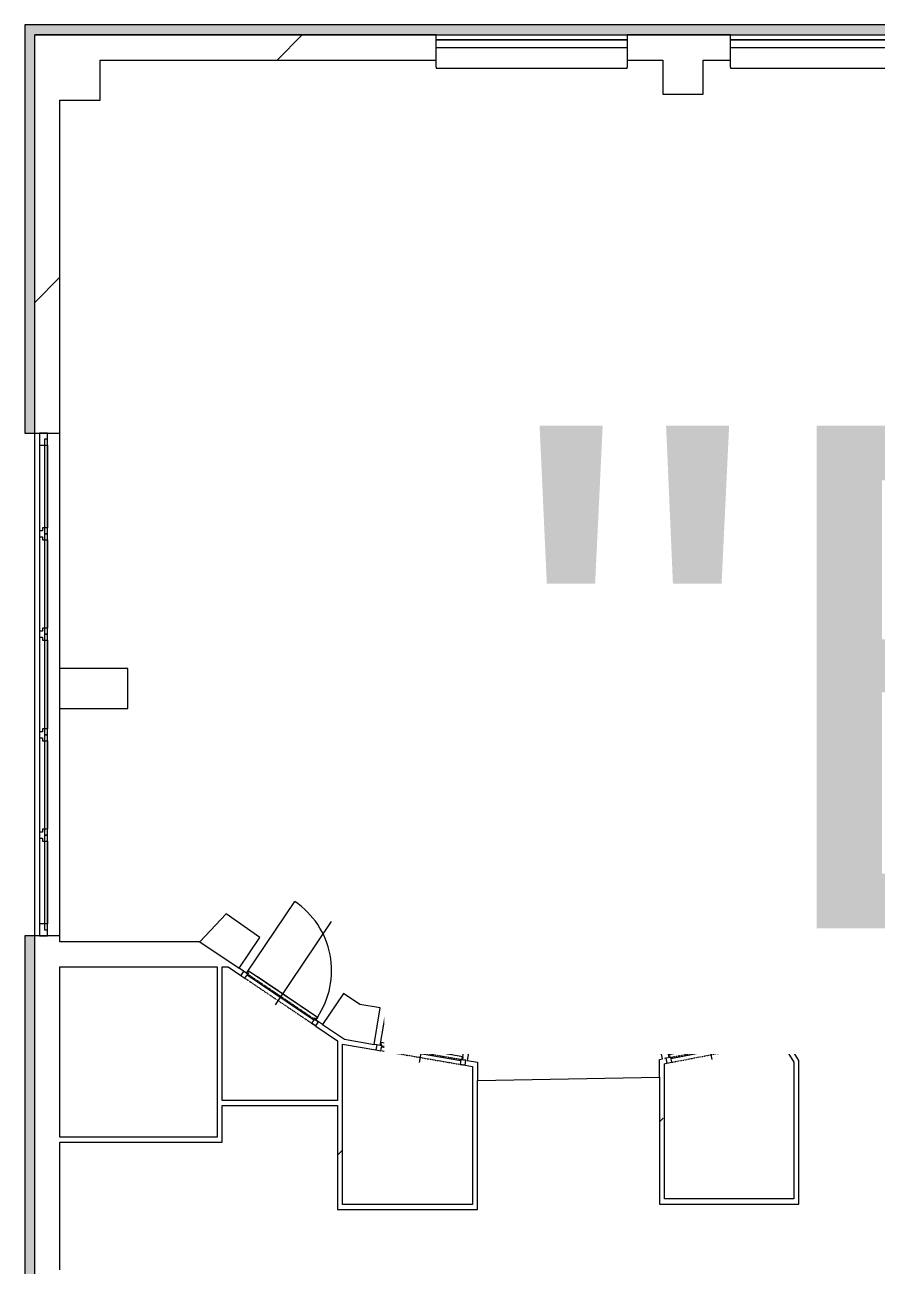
# Model space of a CAD drawing. Header units: millimetres. Extents: x -19993 to 479964, y -45352 to 20466.
# Drawn here: x 377351 to 385823, y -4477 to 7864 of the extents above; entities that cross this region are included whole.
import ezdxf

# ---------------------------------------------------------------- set-up
doc = ezdxf.new("R2010")
doc.units = ezdxf.units.MM
doc.linetypes.add('Čerchovaná se dvěma tečkami', pattern=[2.59, 1, -0.53, 0, -0.53, 0, -0.53])
for name, color, linetype, lineweight in [('A-DOOR', 31, 'Continuous', 9), ('A-DOOR-FRAM', 31, 'Continuous', 9), ('A-GENM', 13, 'Continuous', 9), ('A-GLAZ', 151, 'Continuous', 9), ('A-GLAZ-CURT', 52, 'Continuous', 9), ('A-GLAZ-CWMG', 51, 'Continuous', 9), ('A-WALL', 113, 'Continuous', 9), ('A-WALL-PATT', 111, 'Continuous', 25), ('G-ANNO-TEXT', 231, 'Continuous', 9), ('I-FURN', 30, 'Continuous', 9), ('S-COLS', 52, 'Continuous', 9)]:
    doc.layers.add(name, color=color, linetype=linetype, lineweight=lineweight)
doc.styles.add('Arial_1', font='arial.ttf', dxfattribs={"height": 5000})
pattern_1 = [(45, (312002, 0), (-7184.2, 7184.2), []), (45, (314875, -3e-12), (-7184.2, 7184.2), []), (45, (320623, -7e-12), (-4310.5, 10057.9), [4064, -2032, 67.06, -1964.94])]
pattern_2 = [(45, (312002, 0), (-7184.2, 7184.2), []), (45, (314875, -3e-12), (-7184.2, 7184.2), []), (45, (320623, -8e-12), (-4310.5, 10057.9), [4064, -2032, 67.06, -1964.94])]
pattern_3 = [(45, (312002, 0), (-7184.2, 7184.2), []), (45, (314875, 0), (-7184.2, 7184.2), []), (45, (320623, 0), (-4310.5, 10057.9), [4064, -2032, 67.06, -1964.94])]
pattern_4 = [(45, (312002, 0), (-7184.2, 7184.2), []), (45, (314875, -2e-12), (-7184.2, 7184.2), []), (45, (320623, -6e-12), (-4310.5, 10057.9), [4064, -2032, 67.06, -1964.94])]

# ---------------------------------------------------------------- blocks, each defined once
blk = doc.blocks.new('OKNO_2k_ - OKNO_2k_1900x1400-1963744-Mapka _ závislý 16')
at = {"layer": 'A-GLAZ'}
for p, q in [((-950, 126), (950, 126)), ((-950, 75), (-950, 126)), ((950, 126), (950, 75)), ((950, 75), (-950, 75)), ((-950, 75), (950, 75)), ((-950, -5), (-950, 75)), ((950, 75), (950, -5)), ((950, -5), (-950, -5))]:
    blk.add_line(p, q, dxfattribs=at)
blk = doc.blocks.new('Betonový čtvercový sloup - 400 x 400-V47-Mapka _ závislý 16')
at = {"layer": 'S-COLS'}
h = blk.add_hatch(dxfattribs=at)
h.set_pattern_fill('FP_153', color=256, style=0, pattern_type=2)
h.set_pattern_definition([(45, (-71899, -1279), (-7184.2, 7184.2), []), (45, (-69026, -1279), (-7184.2, 7184.2), []), (45, (-63278, -1279), (-4310.5, 10057.9), [4064, -2032, 67.06, -1964.94])])
h.paths.add_polyline_path([(200, -200), (200, 200), (-200, 200), (-200, -200)])
for p, q in [((200, 200), (-200, 200)), ((-200, 200), (-200, -200)), ((200, -200), (200, 200)), ((-200, -200), (200, -200))]:
    blk.add_line(p, q, dxfattribs=at)
blk = doc.blocks.new('ST_panel_sklo - ST_panel_sklo-1403385-Mapka _ závislý 16')
at = {"layer": 'A-GLAZ-CURT'}
for p, q in [((470, 28), (-470, 28)), ((-470, 28), (-470, 0)), ((-470, 0), (470, 0)), ((470, 0), (470, 28))]:
    blk.add_line(p, q, dxfattribs=at)
blk = doc.blocks.new('ST_panel_sklo - ST_panel_sklo-1403386-Mapka _ závislý 16')
at = {"layer": 'A-GLAZ-CURT'}
for p, q in [((500, 28), (-500, 28)), ((-500, 28), (-500, 0)), ((-500, 0), (500, 0)), ((500, 0), (500, 28))]:
    blk.add_line(p, q, dxfattribs=at)
blk = doc.blocks.new('Rectangular Mullion - Rectangular Mullion-Loc wall 49 Bottom 120mm 02-1403430-Mapka _ závislý 16')
at = {"layer": 'A-GLAZ-CWMG'}
for p, q in [((65495, -199), (65495, -1079)), ((65575, -259), (65575, -1079))]:
    blk.add_line(p, q, dxfattribs=at)
blk = doc.blocks.new('Rectangular Mullion - Rectangular Mullion-Loc wall 49 Bottom 120mm 02-1403408-Mapka _ závislý 16')
at = {"layer": 'A-GLAZ-CWMG'}
for p, q in [((65495, 801), (65495, -199)), ((65575, 741), (65575, -139))]:
    blk.add_line(p, q, dxfattribs=at)
blk = doc.blocks.new('Rectangular Mullion - Rectangular Mullion-Loc wall 49 Bottom 120mm 02-1403416-Mapka _ závislý 16')
at = {"layer": 'A-GLAZ-CWMG'}
for p, q in [((65495, 3681), (65495, 2801)), ((65575, 3681), (65575, 2861))]:
    blk.add_line(p, q, dxfattribs=at)
blk = doc.blocks.new('Rectangular Mullion - Rectangular Mullion-Loc wall 49 Bottom 120mm 02-1403417-Mapka _ závislý 16')
at = {"layer": 'A-GLAZ-CWMG'}
for p, q in [((-120, -79), (-120, 1)), ((-120, 1), (0, 1)), ((0, 1), (0, -79)), ((0, -79), (-120, -79))]:
    blk.add_line(p, q, dxfattribs=at)
blk = doc.blocks.new('Rectangular Mullion - Rectangular Mullion-Loc wall 49 Bottom 120mm 02-1403388-Mapka _ závislý 16')
at = {"layer": 'A-GLAZ-CWMG'}
for p, q in [((0, 1), (-120, 1)), ((-120, 1), (-120, -79)), ((0, -79), (0, 1)), ((-120, -79), (0, -79))]:
    blk.add_line(p, q, dxfattribs=at)
blk = doc.blocks.new('Rectangular Mullion - Rectangular Mullion-Loc wall 49 Bottom 120mm-1403423-Mapka _ závislý 16')
at = {"layer": 'A-GLAZ-CWMG'}
for p, q in [((-60, -49), (-60, 1)), ((-60, 1), (60, 1)), ((60, 1), (60, -49)), ((-30, -49), (-60, -49)), ((-30, -79), (-30, -49)), ((30, -79), (-30, -79)), ((60, -49), (30, -49)), ((30, -49), (30, -79))]:
    blk.add_line(p, q, dxfattribs=at)
blk = doc.blocks.new('Rectangular Mullion - Rectangular Mullion-Loc wall 49 Bottom 120mm-V124-Mapka _ závislý 16')
at = {"layer": 'A-GLAZ-CWMG'}
for p, q in [((-60, -49), (-60, 1)), ((-60, 1), (60, 1)), ((60, 1), (60, -49)), ((-30, -49), (-60, -49)), ((-30, -79), (-30, -49)), ((30, -79), (-30, -79)), ((60, -49), (30, -49)), ((30, -49), (30, -79))]:
    blk.add_line(p, q, dxfattribs=at)
blk = doc.blocks.new('Rectangular Mullion - Rectangular Mullion-Loc wall 49 Bottom 120mm-V125-Mapka _ závislý 16')
at = {"layer": 'A-GLAZ-CWMG'}
for p, q in [((-60, -49), (-60, 1)), ((-60, 1), (60, 1)), ((60, 1), (60, -49)), ((-30, -49), (-60, -49)), ((-30, -79), (-30, -49)), ((30, -79), (-30, -79)), ((60, -49), (30, -49)), ((30, -49), (30, -79))]:
    blk.add_line(p, q, dxfattribs=at)
blk = doc.blocks.new('Rectangular Mullion - Rectangular Mullion-Loc wall 49 Bottom 120mm-V126-Mapka _ závislý 16')
at = {"layer": 'A-GLAZ-CWMG'}
for p, q in [((-60, -49), (-60, 1)), ((-60, 1), (60, 1)), ((60, 1), (60, -49)), ((-30, -49), (-60, -49)), ((-30, -79), (-30, -49)), ((30, -79), (-30, -79)), ((60, -49), (30, -49)), ((30, -49), (30, -79))]:
    blk.add_line(p, q, dxfattribs=at)
blk = doc.blocks.new('parapet s nosem_vnitní - parapet s nosem_vnitní-1349022-Mapka _ závislý 16')
at = {"layer": 'A-GENM'}
for p, q in [((-950, -190), (-950, 0)), ((950, 0), (950, -190)), ((-950, -190), (-950, -200)), ((-950, -200), (950, -200)), ((-950, -200), (950, -200)), ((950, -200), (950, -190))]:
    blk.add_line(p, q, dxfattribs=at)
blk = doc.blocks.new('Kóje - Kóje-2061615-Mapka _ závislý 16')
at = {"layer": 'I-FURN'}
for p, q in [((73972, 4123), (73684, 3825)), ((74108, 3991), (73972, 4123)), ((74160, 4045), (74108, 3991)), ((75065, 2804), (74160, 4045)), ((73684, 3825), (73821, 3702)), ((73821, 3702), (74611, 2602)), ((75368, 1291), (75065, 2804)), ((74611, 2602), (74886, 1290)), ((74886, 1290), (74622, -49)), ((75112, -258), (75417, 1291)), ((75417, 1291), (75368, 1291)), ((74622, -49), (73878, -1154)), ((74236, -1556), (75112, -258)), ((67354, -981), (67091, -1259)), ((67689, -1216), (67354, -981)), ((67482, -1523), (67689, -1216)), ((73878, -1154), (72768, -1878)), ((67091, -1259), (67482, -1523)), ((73001, -2362), (74236, -1556)), ((68519, -1773), (68311, -2082)), ((68684, -1884), (68519, -1773)), ((68884, -1916), (68684, -1884)), ((68827, -2280), (68884, -1916)), ((72768, -1878), (72572, -1920)), ((72572, -1920), (72641, -2243)), ((68311, -2082), (68530, -2229)), ((69814, -2080), (69752, -2440)), ((70006, -2113), (69814, -2080)), ((71617, -2065), (71421, -2104)), ((71694, -2425), (71617, -2065)), ((71421, -2104), (70006, -2113)), ((72641, -2243), (72895, -2194)), ((72895, -2194), (73001, -2362)), ((68530, -2229), (68827, -2280)), ((69752, -2440), (69855, -2458)), ((69855, -2458), (69855, -2638)), ((71665, -2430), (71694, -2425)), ((71665, -2606), (71665, -2430)), ((69855, -2638), (71665, -2606))]:
    blk.add_line(p, q, dxfattribs=at)
blk = doc.blocks.new('DVERE_1k_oblozka - DD03_01_800x1970_koupelna-V148-Mapka _ závislý 16')
at = {"layer": 'A-DOOR'}
for p, q in [((-415, 22), (-415, 882)), ((0, -78), (0, 922)), ((-400, 22), (-450, 22)), ((-450, 22), (-450, -28)), ((415, 52), (-415, 52)), ((-415, 52), (-415, 37)), ((-415, 37), (-400, 37)), ((-400, 37), (-400, 12)), ((-400, -28), (-400, 22)), ((-400, 12), (400, 12)), ((305, 52), (-305, 52)), ((400, 12), (400, 37)), ((400, 37), (415, 37)), ((450, 22), (400, 22)), ((400, 22), (400, -28)), ((415, 37), (415, 52)), ((415, 52), (415, 22)), ((450, -28), (450, 22)), ((-450, -28), (-400, -28)), ((400, -28), (450, -28))]:
    blk.add_line(p, q, dxfattribs=at)
at = {"layer": 'A-DOOR', "linetype": 'Čerchovaná se dvěma tečkami'}
for p, q in [((-400, 22), (400, 22)), ((-400, -28), (400, -28))]:
    blk.add_line(p, q, dxfattribs=at)
at = {"layer": 'A-DOOR'}
blk.add_arc((-415, 52), 830, 360, 90, dxfattribs=at)
at = {"layer": 'A-DOOR-FRAM'}
for p, q in [((-400, 22), (-450, 22)), ((-400, -28), (-400, 22)), ((400, 22), (400, -28)), ((400, 22), (450, 22)), ((-450, -28), (-400, -28)), ((450, -28), (400, -28))]:
    blk.add_line(p, q, dxfattribs=at)
blk = doc.blocks.new('DVERE_1k_oblozka - DD03_01_800x1970_koupelna-2042788-Mapka _ závislý 16')
at = {"layer": 'A-DOOR'}
for p, q in [((-415, 22), (-415, 882)), ((0, -78), (0, 922)), ((-400, 22), (-450, 22)), ((-450, 22), (-450, -28)), ((415, 52), (-415, 52)), ((-415, 52), (-415, 37)), ((-415, 37), (-400, 37)), ((-400, -28), (-400, 22)), ((-400, 12), (400, 12)), ((305, 52), (-305, 52)), ((400, 37), (415, 37)), ((450, 22), (400, 22)), ((400, 22), (400, -28)), ((415, 37), (415, 52)), ((415, 52), (415, 22)), ((450, -28), (450, 22)), ((-450, -28), (-400, -28)), ((400, -28), (450, -28))]:
    blk.add_line(p, q, dxfattribs=at)
at = {"layer": 'A-DOOR', "linetype": 'Čerchovaná se dvěma tečkami'}
for p, q in [((-400, 22), (400, 22)), ((-400, -28), (400, -28))]:
    blk.add_line(p, q, dxfattribs=at)
at = {"layer": 'A-DOOR'}
blk.add_arc((-415, 52), 830, 360, 90, dxfattribs=at)
at = {"layer": 'A-DOOR-FRAM'}
for p, q in [((-400, 22), (-450, 22)), ((-400, -28), (-400, 22)), ((400, 22), (400, -28)), ((400, 22), (450, 22)), ((-450, -28), (-400, -28)), ((450, -28), (400, -28))]:
    blk.add_line(p, q, dxfattribs=at)

msp = doc.modelspace()

# ---------------------------------------------------------------- hatches: boundary and pattern name
at = {"layer": 'A-WALL-PATT', "lineweight": 9}
h = msp.add_hatch(color=256, dxfattribs=at)
h.paths.add_polyline_path([(377451, -5274), (377451, -1199), (377351, -1199), (377351, -5274)])
h.paths.add_polyline_path([(377451, 3801), (377451, 7864), (377351, 7864), (377351, 3801)])
msp.add_hatch(color=256, dxfattribs=at).paths.add_polyline_path([(396410, 7764), (396410, 7864), (377451, 7864), (377451, 7764), (396360, 7764)])
h = msp.add_hatch(dxfattribs=at)
h.set_pattern_fill('FP_109', color=256, angle=45, style=0, pattern_type=2)
h.set_pattern_definition(pattern_2)
h.paths.add_polyline_path([(396060, 7514), (396310, 7514), (396310, 7764), (392324, 7764), (392324, 7514), (395660, 7514), (395660, 7539), (396060, 7539)])
h.paths.add_polyline_path([(389324, 7514), (389700, 7514), (389700, 7574), (390100, 7574), (390100, 7514), (390424, 7514), (390424, 7764), (389324, 7764), (389324, 7518)])
h.paths.add_polyline_path([(384101, 7514), (384374, 7514), (384374, 7764), (383344, 7764), (383344, 7514), (383701, 7514), (383701, 7574), (384101, 7574)])
h.paths.add_polyline_path([(377451, 7514), (381444, 7514), (381444, 7764), (377451, 7764), (377451, 7574)])
h.paths.add_polyline_path([(387424, 7514), (387424, 7764), (386274, 7764), (386274, 7514)])
h = msp.add_hatch(dxfattribs=at)
h.set_pattern_fill('FP_108', color=256, angle=45, style=0, pattern_type=2)
h.set_pattern_definition(pattern_1)
h.paths.add_polyline_path([(377701, -4924), (377701, -1199), (377451, -1199), (377451, -4924)])
h.paths.add_polyline_path([(377701, 3801), (377701, 7514), (377451, 7514), (377451, 3801)])
h = msp.add_hatch(dxfattribs=at)
h.set_pattern_fill('FP_109', color=256, angle=45, style=0, pattern_type=2)
h.set_pattern_definition(pattern_2)
h.paths.add_polyline_path([(378376, 1061), (378376, 1461), (377701, 1461), (377701, 1061)])
h = msp.add_hatch(dxfattribs=at)
h.set_pattern_fill('FP_109', color=256, angle=45, style=0, pattern_type=2)
h.set_pattern_definition(pattern_1)
h.paths.add_polyline_path([(379266, -1509), (379463, -1509), (379092, -1259), (377701, -1259), (377701, -1509), (379092, -1509)])
h = msp.add_hatch(dxfattribs=at)
h.set_pattern_fill('FP_108', color=256, angle=45, style=0, pattern_type=2)
h.set_pattern_definition(pattern_1)
h.paths.add_polyline_path([(379316, -3203), (379316, -1509), (379266, -1523), (379266, -3203)])
h = msp.add_hatch(dxfattribs=at)
h.set_pattern_fill('FP_171', color=256, angle=45, style=0, pattern_type=2)
h.set_pattern_definition([(11.007, (312002, 0), (-1939.8, 9973.1), []), (11.007, (314384, -1607), (-1939.8, 9973.1), []), (11.007, (319150, -4820), (2049.4, 10749), [4064, -2032, 67.06, -1964.94])])
h.paths.add_polyline_path([(380632, -2297), (380274, -2055), (380246, -2097), (380534, -2280)])
h.paths.add_polyline_path([(379500, -1594), (379528, -1552), (379463, -1509), (379395, -1523), (379484, -1583)])
h = msp.add_hatch(dxfattribs=at)
h.set_pattern_fill('FP_173', color=256, angle=45, style=0, pattern_type=2)
h.set_pattern_definition([(55.876, (312002, 0), (-8410.7, 5699.6), []), (55.876, (314824, 542), (-8410.7, 5699.6), []), (55.876, (320468, 1627), (-6130.9, 9063.9), [4064, -2032, 67.06, -1964.94])])
h.paths.add_polyline_path([(384623, -2297), (384869, -2243), (384835, -2206), (384616, -2258)])
h = msp.add_hatch(dxfattribs=at)
h.set_pattern_fill('FP_176', color=256, angle=45, style=0, pattern_type=2)
h.set_pattern_definition([(77, (312002, 0), (-9899.6, 2285.5), []), (77, (314439, 1523), (-9899.6, 2285.5), []), (77, (319313, 4568), (-8985.4, 6245.3), [4064, -2032, 67.06, -1964.94])])
h.paths.add_polyline_path([(385002, -2456), (385002, -2361), (384873, -2199), (384844, -2204), (384943, -2362)])
h = msp.add_hatch(dxfattribs=at)
h.set_pattern_fill('FP_108', color=256, angle=45, style=0, pattern_type=2)
h.set_pattern_definition(pattern_4)
h.paths.add_polyline_path([(380462, -3874), (380512, -3874), (380512, -2276), (380462, -2243), (380462, -3363)])
h = msp.add_hatch(dxfattribs=at)
h.set_pattern_fill('FP_172', color=256, angle=45, style=0, pattern_type=2)
h.set_pattern_definition([(35.212, (312002, 0), (-5858.3, 8301), []), (35.212, (314834, -489), (-5858.3, 8301), []), (35.212, (320497, -1466), (-2537.9, 10644.3), [4064, -2032, 67.06, -1964.94])])
h.paths.add_polyline_path([(381807, -2500), (381807, -2449), (381739, -2449), (381753, -2491)])
h.paths.add_polyline_path([(380845, -2334), (380845, -2283), (380531, -2229), (380632, -2297), (380728, -2314)])
h = msp.add_hatch(dxfattribs=at)
h.set_pattern_fill('FP_108', color=256, angle=45, style=0, pattern_type=2)
h.set_pattern_definition(pattern_1)
h.paths.add_polyline_path([(381807, -3874), (381857, -3874), (381857, -2458), (381807, -2458), (381807, -3363)])
h = msp.add_hatch(dxfattribs=at)
h.set_pattern_fill('FP_108', color=256, angle=45, style=0, pattern_type=2)
h.set_pattern_definition(pattern_4)
h.paths.add_polyline_path([(383667, -3818), (383717, -3818), (383695, -2425), (383667, -2430), (383667, -3363)])
h = msp.add_hatch(dxfattribs=at)
h.set_pattern_fill('FP_108', color=256, angle=45, style=0, pattern_type=2)
h.set_pattern_definition(pattern_1)
h.paths.add_polyline_path([(385002, -3818), (385052, -3818), (385052, -2441), (385002, -2362), (385002, -3363)])
h = msp.add_hatch(dxfattribs=at)
h.set_pattern_fill('FP_114', color=256, angle=45, style=0, pattern_type=2)
h.set_pattern_definition(pattern_1)
h.paths.add_polyline_path([(379316, -2838), (379316, -2888), (380462, -2888), (380462, -2838)])
h = msp.add_hatch(dxfattribs=at)
h.set_pattern_fill('FP_114', color=256, angle=45, style=0, pattern_type=2)
h.set_pattern_definition(pattern_1)
h.paths.add_polyline_path([(377701, -3253), (379316, -3253), (379316, -3203), (377701, -3203)])
h = msp.add_hatch(dxfattribs=at)
h.set_pattern_fill('FP_109', color=256, angle=45, style=0, pattern_type=2)
h.set_pattern_definition(pattern_1)
h.paths.add_polyline_path([(385052, -3868), (385052, -3818), (383667, -3818), (383667, -3868), (385002, -3868)])
h = msp.add_hatch(dxfattribs=at)
h.set_pattern_fill('FP_109', color=256, angle=45, style=0, pattern_type=2)
h.set_pattern_definition(pattern_1)
h.paths.add_polyline_path([(381857, -3924), (381857, -3874), (380462, -3874), (380462, -3924), (381807, -3924)])
at = {"layer": 'S-COLS'}
h = msp.add_hatch(dxfattribs=at)
h.set_pattern_fill('FP_150', color=256, style=0, pattern_type=2)
h.set_pattern_definition(pattern_3)
h.paths.add_polyline_path([(383701, 7174), (384101, 7174), (384101, 7574), (383701, 7574), (383701, 7514)])
h = msp.add_hatch(dxfattribs=at)
h.set_pattern_fill('FP_150', color=256, style=0, pattern_type=2)
h.set_pattern_definition(pattern_3)
h.paths.add_polyline_path([(377701, 7514), (377701, 7114), (378101, 7114), (378101, 7514)])

# ---------------------------------------------------------------- linework, layer by layer
at = {"layer": 'A-WALL'}
for p, q in [((377351, 7864), (377351, 3801)), ((396410, 7864), (377351, 7864)), ((377451, -5174), (377451, 7764)), ((377451, 7764), (381444, 7764)), ((381444, 7764), (377451, 7764)), ((383344, 7764), (384374, 7764)), ((384374, 7764), (383344, 7764)), ((378101, 7514), (381444, 7514)), ((383344, 7514), (383701, 7514)), ((384101, 7514), (384374, 7514)), ((377701, -1259), (377701, 7114)), ((377351, 3801), (377701, 3801)), ((378376, 1461), (377701, 1461)), ((378376, 1061), (378376, 1461)), ((377701, 1061), (378376, 1061)), ((377351, -1199), (377351, -5274)), ((377701, -1199), (377351, -1199)), ((379092, -1259), (377701, -1259)), ((377701, -3203), (377701, -1509)), ((377701, -1509), (379266, -1509)), ((379266, -1509), (379266, -3203)), ((379316, -1509), (379374, -1509)), ((379316, -2838), (379316, -1509)), ((379374, -1509), (379500, -1594)), ((379528, -1552), (379484, -1523)), ((380246, -2097), (380462, -2243)), ((380313, -2082), (380274, -2055)), ((380462, -2243), (380462, -2838)), ((380512, -3874), (380512, -2276)), ((380512, -2276), (380845, -2334)), ((380854, -2285), (380828, -2280)), ((384643, -2243), (384614, -2248)), ((384623, -2297), (384873, -2249)), ((384873, -2249), (385002, -2456)), ((383730, -2418), (383717, -2421)), ((383717, -2472), (383740, -2467)), ((385052, -2441), (385002, -2362)), ((385002, -2456), (385002, -3818)), ((385052, -3868), (385052, -2441)), ((381732, -2487), (381807, -2500)), ((381807, -2500), (381807, -3874)), ((383717, -3818), (383717, -2472)), ((381857, -3924), (381857, -2638)), ((383667, -2606), (383667, -3868)), ((380462, -2838), (379316, -2838)), ((379316, -3253), (379316, -2888)), ((379316, -2888), (380462, -2888)), ((380462, -2888), (380462, -3924)), ((379266, -3203), (377701, -3203)), ((377701, -4524), (377701, -3253)), ((377701, -3253), (379316, -3253)), ((385002, -3818), (383717, -3818)), ((380462, -3924), (381857, -3924)), ((381807, -3874), (380512, -3874)), ((383667, -3868), (385052, -3868))]:
    msp.add_line(p, q, dxfattribs=at)
at = {"layer": 'S-COLS'}
for p, q in [((378101, 7114), (378101, 7514)), ((383701, 7514), (383701, 7174)), ((384101, 7174), (384101, 7514)), ((383701, 7174), (384101, 7174)), ((377701, 7114), (378101, 7114))]:
    msp.add_line(p, q, dxfattribs=at)

# ---------------------------------------------------------------- block references
at = {"layer": 'A-DOOR'}
for name, p, rotation in [('DVERE_1k_oblozka - DD03_01_800x1970_koupelna-V148-Mapka _ závislý 16', (379889, -1822), 326.0066834518678), ('DVERE_1k_oblozka - DD03_01_800x1970_koupelna-2042788-Mapka _ závislý 16', (381293, -2383), 350.2122083875207), ('DVERE_1k_oblozka - DD03_01_800x1970_koupelna-2042788-Mapka _ závislý 16', (384176, -2355), 10.87582456481287)]:
    msp.add_blockref(name, p, dxfattribs=dict(at, rotation=rotation))
at = {"layer": 'A-GENM'}
for p in [(382394, 7634), (385324, 7634)]:
    msp.add_blockref('parapet s nosem_vnitní - parapet s nosem_vnitní-1349022-Mapka _ závislý 16', p, dxfattribs=at)
at = {"layer": 'A-GLAZ'}
for p in [(382394, 7639), (385324, 7639)]:
    msp.add_blockref('OKNO_2k_ - OKNO_2k_1900x1400-1963744-Mapka _ závislý 16', p, dxfattribs=at)
at = {"layer": 'A-GLAZ-CURT', "rotation": 89.99999999999991}
for name, p in [('ST_panel_sklo - ST_panel_sklo-1403385-Mapka _ závislý 16', (377576, 3271)), ('ST_panel_sklo - ST_panel_sklo-1403386-Mapka _ závislý 16', (377576, 2301)), ('ST_panel_sklo - ST_panel_sklo-1403386-Mapka _ závislý 16', (377576, 1301)), ('ST_panel_sklo - ST_panel_sklo-1403386-Mapka _ závislý 16', (377576, 301)), ('ST_panel_sklo - ST_panel_sklo-1403385-Mapka _ závislý 16', (377576, -669))]:
    msp.add_blockref(name, p, dxfattribs=at)
at = {"layer": 'A-GLAZ-CWMG', "extrusion": (0, 0, -1), "rotation": 90.0000000000001}
for name, p in [('Rectangular Mullion - Rectangular Mullion-Loc wall 49 Bottom 120mm 02-1403417-Mapka _ závislý 16', (-377576, 3801)), ('Rectangular Mullion - Rectangular Mullion-Loc wall 49 Bottom 120mm-V126-Mapka _ závislý 16', (-377576, 2801)), ('Rectangular Mullion - Rectangular Mullion-Loc wall 49 Bottom 120mm-V125-Mapka _ závislý 16', (-377576, 1801)), ('Rectangular Mullion - Rectangular Mullion-Loc wall 49 Bottom 120mm-V124-Mapka _ závislý 16', (-377576, 801)), ('Rectangular Mullion - Rectangular Mullion-Loc wall 49 Bottom 120mm-1403423-Mapka _ závislý 16', (-377576, -199))]:
    msp.add_blockref(name, p, dxfattribs=at)
at = {"layer": 'A-GLAZ-CWMG'}
for name, p in [('Rectangular Mullion - Rectangular Mullion-Loc wall 49 Bottom 120mm 02-1403416-Mapka _ závislý 16', (312002, 0)), ('Rectangular Mullion - Rectangular Mullion-Loc wall 49 Bottom 120mm 02-1403408-Mapka _ závislý 16', (312002, 2000)), ('Rectangular Mullion - Rectangular Mullion-Loc wall 49 Bottom 120mm 02-1403408-Mapka _ závislý 16', (312002, 1000)), ('Rectangular Mullion - Rectangular Mullion-Loc wall 49 Bottom 120mm 02-1403408-Mapka _ závislý 16', (312002, 0)), ('Rectangular Mullion - Rectangular Mullion-Loc wall 49 Bottom 120mm 02-1403430-Mapka _ závislý 16', (312002, 0))]:
    msp.add_blockref(name, p, dxfattribs=at)
at = {"layer": 'A-GLAZ-CWMG', "rotation": 269.9999999999999}
msp.add_blockref('Rectangular Mullion - Rectangular Mullion-Loc wall 49 Bottom 120mm 02-1403388-Mapka _ závislý 16', (377576, -1199), dxfattribs=at)
at = {"layer": 'I-FURN'}
msp.add_blockref('Kóje - Kóje-2061615-Mapka _ závislý 16', (312002, 0), dxfattribs=at)
at = {"layer": 'S-COLS'}
msp.add_blockref('Betonový čtvercový sloup - 400 x 400-V47-Mapka _ závislý 16', (383901, 1279), dxfattribs=at)

# ---------------------------------------------------------------- next in the draw order: texts
at = {"layer": 'G-ANNO-TEXT', "color": 7, "insert": (382177, 3876), "char_height": 5000, "width": 11704.64, "attachment_point": 1, "style": 'Arial_1', "bg_fill": 3, "box_fill_scale": 1.25, "bg_fill_color": 256, "bg_fill_true_color": 13158600, "bg_fill_transparency": 0}
msp.add_mtext('"B"', dxfattribs=at)

doc.saveas('drawing.dxf')
